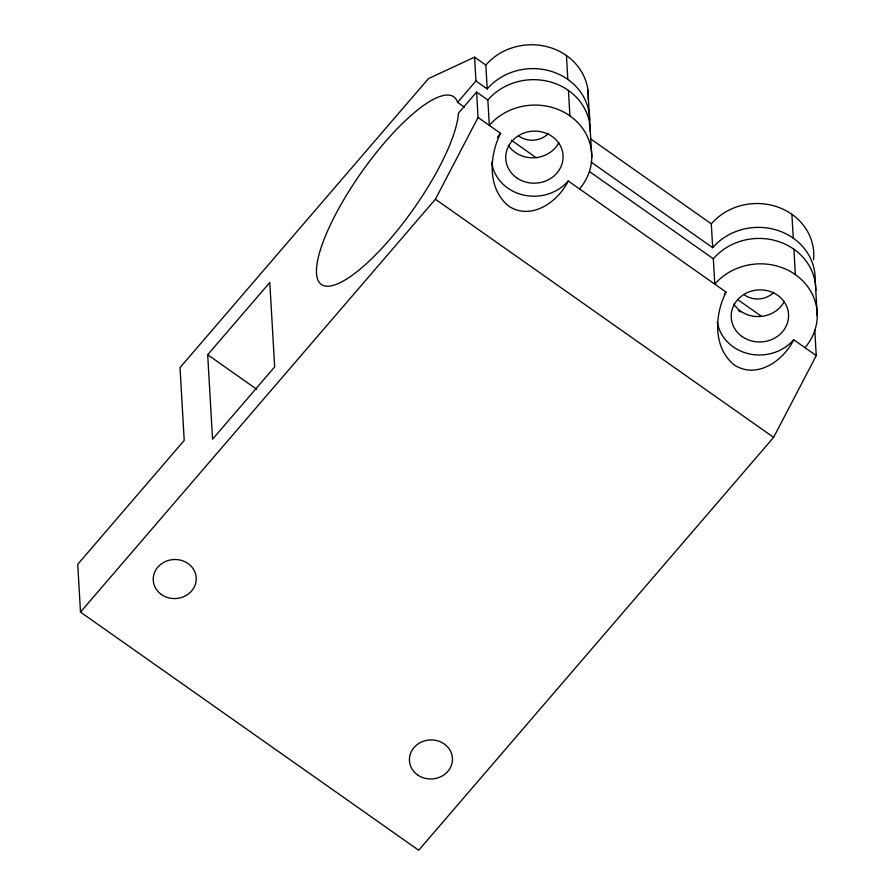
<?xml version="1.0" encoding="UTF-8"?>
<svg xmlns="http://www.w3.org/2000/svg" width="895" height="895" viewBox="0 0 895 895"><rect width="100%" height="100%" fill="white"/><g stroke="black" fill="none" stroke-linecap="round" stroke-linejoin="round"><path stroke-width="1.34" d="M590.331 131.811A57.403 52.067 -3.3 0 0 552.07 82.452A57.403 52.067 -3.3 0 0 487.853 99.994L476.587 92.062L478.053 117.469L500.596 133.344C489.073 156.066 487.272 188.778 508.841 206.219C531.261 220.875 558.167 201.878 568.236 180.969L726.058 292.106C714.534 314.827 712.744 347.54 734.303 364.981C756.722 379.637 783.64 360.651 793.697 339.731L816.251 355.606L773.616 437.375L418.692 850.25L80.494 612.102L77.742 564.275L184.213 440.418L180.018 367.599L428.47 78.592L474.574 57.146L485.84 65.078A57.403 52.067 -3.3 0 1 551.465 47.994A57.403 52.067 -3.3 0 1 588.205 99.614M80.494 612.102L435.417 199.238L478.053 117.469M207.685 354.733L269.798 282.484L274.664 366.928L212.551 439.188L207.685 354.733L256.809 389.325M476.587 92.062L458.374 113.24L458.318 114.952A114.806 31.84 -54.8 0 1 351.78 275.593A114.806 31.84 -54.8 0 1 347.092 194.193A114.806 31.84 -54.8 0 1 457.591 102.354L475.95 81.009L474.574 57.146M590.812 138.993L711.312 223.851A57.403 52.067 -3.3 0 1 777.621 206.991A57.403 52.067 -3.3 0 1 813.555 259.74M475.95 81.009L487.216 88.941A57.403 52.067 -3.3 0 1 553.535 72.092A57.403 52.067 -3.3 0 1 589.458 124.841M591.047 162.051L712.688 247.702A57.403 52.067 -3.3 0 1 778.303 230.608A57.403 52.067 -3.3 0 1 815.043 282.238M589.413 171.504L713.326 258.767A57.403 52.067 -3.3 0 1 777.531 241.214A57.403 52.067 -3.3 0 1 815.793 290.573M457.591 102.354L464.449 107.187M511.291 140.168L536.429 157.867M737.525 299.467L761.511 316.36M738.308 310.352L740.59 311.963M435.417 199.238L773.616 437.375M815.401 283.771L817.258 315.98M814.786 330.21L816.251 355.606M791.896 214.308L793.272 238.171M793.91 249.224L795.375 274.631A57.403 52.067 -3.3 0 1 804.974 347.674M711.312 223.851L712.688 247.702M713.326 258.767L714.792 284.162A57.403 52.067 -3.3 0 1 795.375 274.631M587.914 90.093L589.693 120.758M589.928 125.009L591.796 157.218M566.434 55.546L567.81 79.409M568.448 90.462L569.902 115.869A57.403 52.067 -3.3 0 1 579.512 188.912M485.84 65.078L487.216 88.941M487.853 99.994L489.319 125.401A57.403 52.067 -3.3 0 1 569.902 115.869M558.804 142.775A28.696 26.033 -3.3 0 1 534.225 157.755A28.696 26.033 -3.3 0 1 508.304 145.337M784.266 301.537A28.696 26.033 -3.3 0 1 759.698 316.517A28.696 26.033 -3.3 0 1 733.766 304.099M548.322 133.59A21.525 19.522 -3.3 0 1 518.999 136.174M773.783 292.352A21.525 19.522 -3.3 0 1 744.472 294.947M568.236 180.969A43.049 39.044 -3.3 0 1 522.769 194.875A43.049 39.044 -3.3 0 1 491.679 162.208M497.407 137.584A43.049 39.044 -3.3 0 1 500.596 133.344M793.697 339.731A43.049 39.044 -3.3 0 1 748.902 353.805A43.049 39.044 -3.3 0 1 717.331 322.234M724.402 294.175A43.049 39.044 -3.3 0 1 726.058 292.106M417.629 774.936A21.525 19.522 -3.3 0 0 452.243 762.025A21.525 19.522 -3.3 0 0 422.955 741.396A21.525 19.522 -3.3 0 0 417.629 774.936M161.424 594.526A21.525 19.522 -3.3 0 0 196.027 581.616A21.525 19.522 -3.3 0 0 166.738 560.986A21.525 19.522 -3.3 0 0 161.424 594.526M516.672 177.803A28.696 26.033 -3.3 0 0 562.81 160.585A28.696 26.033 -3.3 0 0 523.765 133.086A28.696 26.033 -3.3 0 0 516.672 177.803M742.134 336.565A28.696 26.033 -3.3 0 0 788.282 319.347A28.696 26.033 -3.3 0 0 749.227 291.848A28.696 26.033 -3.3 0 0 742.134 336.565"/></g></svg>
